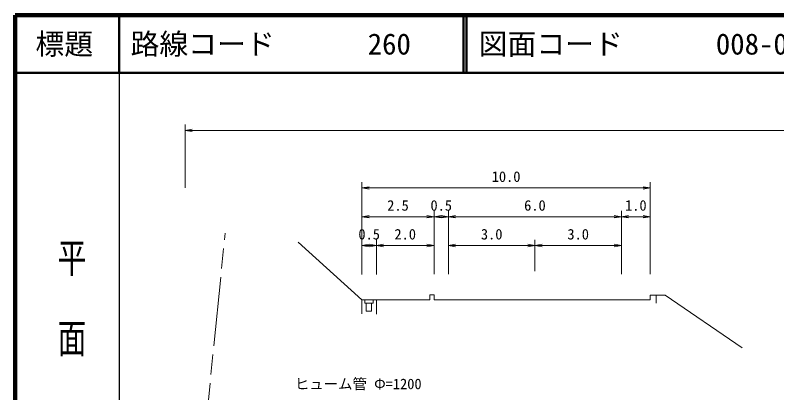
# Model space of a CAD drawing. Units: millimetres at full size, sheet at 1:1000, with parts at other scales. Extents: x 40000 to 680000, y 20000 to 380000.
# Drawn here: x 40000 to 172084, y 314424 to 380000 of the extents above; entities that cross this region are included whole.
import ezdxf
from ezdxf.enums import TextEntityAlignment as Align

# ---------------------------------------------------------------- set-up
doc = ezdxf.new("R2010")
doc.units = ezdxf.units.MM
doc.header["$LTSCALE"] = 1000
doc.linetypes.add('CHAIN', pattern=[18.5, 12, -1.5, 3.5, -1.5])
for name, color, linetype, lineweight in [('M-BGD', 7, 'Continuous', 13), ('M-BMK', 2, 'CHAIN', 13), ('M-STR-HTXT', 7, 'Continuous', 13), ('M-TTL', 2, 'Continuous', 140), ('M-TTL-BAND', 7, 'Continuous', 25), ('M-TTL-LINE', 7, 'Continuous', 50)]:
    doc.layers.add(name, color=color, linetype=linetype, lineweight=lineweight)
doc.layers.add('M-TTL-TXT', color=7, linetype='Continuous')
doc.styles.add('@ＭＳ ゴシック', font='')
doc.styles.add('ＭＳ ゴシック', font='')
doc.styles.get('@ＭＳ ゴシック').set_extended_font_data('@MS Gothic')
doc.styles.get('ＭＳ ゴシック').set_extended_font_data('MS Gothic')

# ---------------------------------------------------------------- blocks, each defined once
blk = doc.blocks.new('open_arrow')
at = {"color": 0, "linetype": 'Continuous', "lineweight": -2}
blk.add_lwpolyline([(7.5, 1.25), (0, 0), (7.5, -1.25)], dxfattribs=at)

msp = doc.modelspace()

# ---------------------------------------------------------------- linework, layer by layer
at = {"layer": 'M-BGD'}
for p, q in [((100138, 334966), (100138, 351000)), ((150138, 335000), (150138, 351000)), ((100138, 350000), (150138, 350000)), ((100138, 345000), (112638, 345000)), ((112638, 335000), (112638, 346000)), ((112638, 345000), (115138, 345000)), ((115138, 335000), (115138, 346000)), ((115138, 345000), (145138, 345000)), ((145138, 335000), (145138, 346000)), ((145138, 345000), (150138, 345000)), ((102638, 334966), (102638, 341000)), ((130138, 335545), (130138, 341000)), ((89054, 340557), (100138, 330545)), ((100138, 340000), (102638, 340000)), ((102638, 340000), (112638, 340000)), ((115138, 340000), (130138, 340000)), ((130138, 340000), (145138, 340000)), ((100138, 330545), (100637, 330545)), ((100138, 330545), (100138, 328135)), ((100637, 330545), (102064, 330545)), ((102064, 330545), (102638, 330545)), ((102638, 330545), (111901, 330545)), ((102638, 330545), (102638, 328093)), ((111901, 330545), (111901, 331420)), ((111901, 331420), (112638, 331420)), ((112638, 331420), (112638, 330545)), ((112638, 330545), (115138, 330545)), ((115138, 330545), (130138, 330545)), ((130138, 330545), (145138, 330545)), ((145138, 330545), (150138, 330545)), ((150138, 330545), (150138, 331393)), ((150138, 331393), (151181, 331393)), ((151181, 331393), (152732, 331393)), ((151181, 331393), (151181, 329993)), ((152732, 331393), (166092, 322222)), ((100869, 329983), (100869, 328583)), ((101789, 328583), (101789, 329983)), ((100869, 328583), (101789, 328583))]:
    msp.add_line(p, q, dxfattribs=at)
msp.add_lwpolyline([(100637, 330545), (100637, 329983), (102064, 329983), (102064, 330545)], dxfattribs=at)
at = {"layer": 'M-BMK'}
msp.add_line((68872, 267355), (76420, 342169), dxfattribs=at)
at = {"layer": 'M-STR-HTXT'}
for p, q in [((69446, 350000), (69446, 361000)), ((69446, 360000), (394316, 360000))]:
    msp.add_line(p, q, dxfattribs=at)
at = {"layer": 'M-TTL'}
for p, q in [((40000, 380000), (40000, 20000)), ((680000, 380000), (40000, 380000))]:
    msp.add_line(p, q, dxfattribs=at)
at = {"layer": 'M-TTL-BAND'}
msp.add_line((58000, 370000), (58000, 20000), dxfattribs=at)
at = {"layer": 'M-TTL-LINE'}
for p, q in [((58000, 380000), (58000, 370000)), ((117750, 380000), (117750, 370000)), ((118250, 380000), (118250, 370000)), ((40000, 370000), (680000, 370000))]:
    msp.add_line(p, q, dxfattribs=at)

# ---------------------------------------------------------------- block references
at = {"layer": 'M-BGD', "xscale": 167, "yscale": 167}
for p in [(100138, 350000), (100138, 345000), (112638, 345000), (115138, 345000), (145138, 345000), (100138, 340000), (102638, 340000), (115138, 340000), (130138, 340000)]:
    msp.add_blockref('open_arrow', p, dxfattribs=at)
at = {"layer": 'M-BGD', "xscale": 167, "yscale": 167, "rotation": 180}
for p in [(150138, 350000), (112638, 345000), (115138, 345000), (145138, 345000), (150138, 345000), (102638, 340000), (112638, 340000), (130138, 340000), (145138, 340000)]:
    msp.add_blockref('open_arrow', p, dxfattribs=at)
at = {"layer": 'M-STR-HTXT', "xscale": 167, "yscale": 167}
msp.add_blockref('open_arrow', (69446, 360000), dxfattribs=at)

# ---------------------------------------------------------------- texts
at = {"layer": 'M-BGD', "style": 'ＭＳ ゴシック'}
for s, p in [('10.0', (125138, 350500)), ('2.5', (106388, 345500)), ('0.5', (113888, 345500)), ('6.0', (130138, 345500)), ('1.0', (147638, 345500)), ('0.5', (101388, 340500)), ('2.0', (107638, 340500)), ('3.0', (122638, 340500)), ('3.0', (137638, 340500))]:
    msp.add_text(s, height=1833, dxfattribs=at).set_placement(p, align=Align.BOTTOM_CENTER)
at = {"layer": 'M-STR-HTXT', "style": 'ＭＳ ゴシック'}
msp.add_text('ヒューム管 Φ=1200', height=1833, dxfattribs=at).set_placement((88500, 314500), align=Align.BOTTOM_LEFT)
at = {"layer": 'M-TTL-BAND', "style": '@ＭＳ ゴシック', "width": 1.4}
msp.add_text('平  面  図', height=3666, rotation=270, dxfattribs=at).set_placement((49777, 306475), align=Align.MIDDLE_RIGHT)
at = {"layer": 'M-TTL-TXT', "style": 'ＭＳ ゴシック'}
msp.add_text('標題', height=3666, dxfattribs=at).set_placement((48500, 375000), align=Align.MIDDLE_CENTER)
for s, p in [('路線コード', (60000, 375000)), ('260', (101142, 375000)), ('図面コード', (120380, 375000)), ('008-00', (161521, 375000))]:
    msp.add_text(s, height=3666, dxfattribs=at).set_placement(p, align=Align.MIDDLE_LEFT)

doc.saveas('drawing.dxf')
